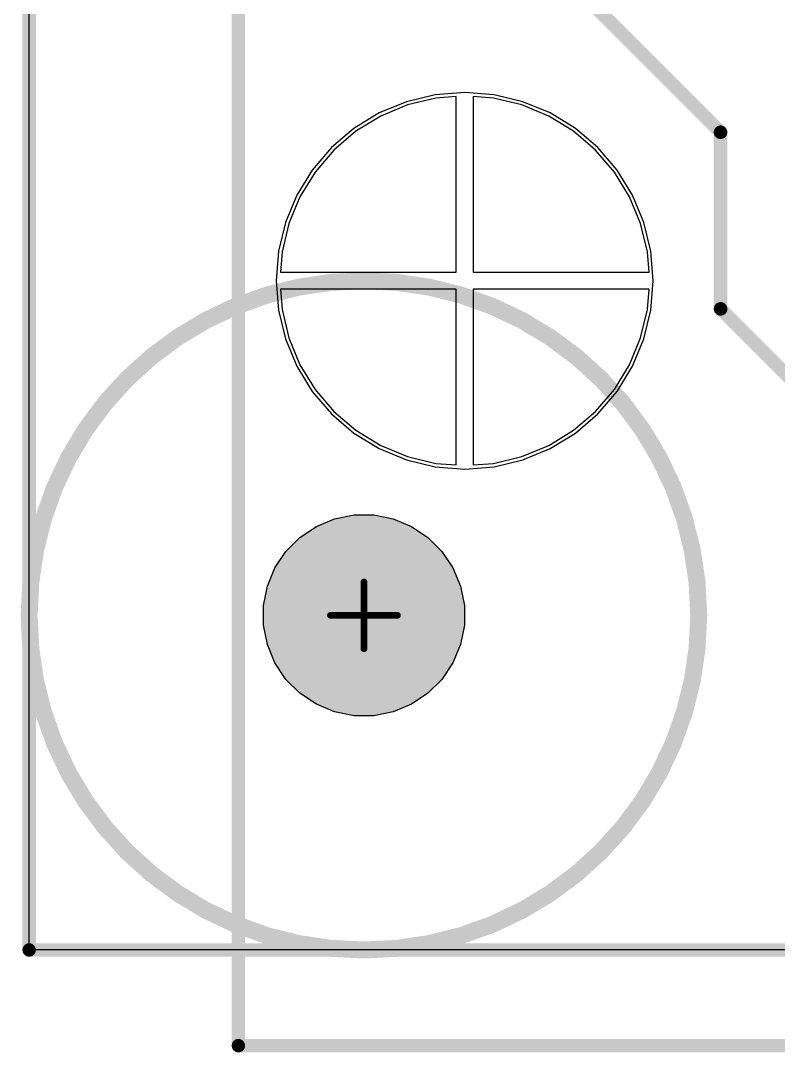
# Model space of a CAD drawing. Header units: inches. Extents: x -0.01 to 3.94, y -0.06 to 4.68.
# Drawn here: x -0.005 to 0.441, y -0.06 to 0.547 of the extents above; entities that cross this region are included whole.
import ezdxf

# ---------------------------------------------------------------- set-up
doc = ezdxf.new("R2010")
doc.units = ezdxf.units.IN
doc.header["$MEASUREMENT"] = 0
for name, color, linetype in [('Board outline', 6, 'Continuous'), ('Bottom Layer', 5, 'Continuous'), ('Bottom Solder', 6, 'Continuous'), ('Int1 -GND)', 16, 'Continuous'), ('Int2 -PWR)', 76, 'Continuous'), ('Multi-Layer', 9, 'Continuous'), ('Pad Holes', 156, 'Continuous'), ('PCBD Notes', 76, 'Continuous'), ('Top Courtyard', 56, 'Continuous'), ('Top Layer', 1, 'Continuous'), ('Top Overlay', 2, 'Continuous'), ('Top Solder', 216, 'Continuous')]:
    doc.layers.add(name, color=color, linetype=linetype)

# ---------------------------------------------------------------- blocks, each defined once
blk = doc.blocks.new('66D8AC91_DC10_42D3_BF25_693004815827_555')
at = {"layer": 'Bottom Layer'}
h = blk.add_hatch(color=5, dxfattribs=at)
edge = h.paths.add_edge_path()
edge.add_arc((-0.49193, 0), 0.09843, 0, 360)
at = {"layer": 'Bottom Solder'}
h = blk.add_hatch(color=6, dxfattribs=at)
edge = h.paths.add_edge_path()
edge.add_arc((-0.49193, 0), 0.10039, 0, 360)
at = {"layer": 'Int1 -GND)'}
h = blk.add_hatch(color=7, dxfattribs=at)
edge = h.paths.add_edge_path()
edge.add_arc((-0.49193, 0), 0.09843, 0, 360)
at = {"layer": 'Int2 -PWR)'}
h = blk.add_hatch(color=7, dxfattribs=at)
edge = h.paths.add_edge_path()
edge.add_arc((-0.49193, 0), 0.09843, 0, 360)
at = {"layer": 'Multi-Layer'}
h = blk.add_hatch(color=9, dxfattribs=at)
edge = h.paths.add_edge_path()
edge.add_arc((-0.49193, 0), 0.09843, 0, 360)
at = {"layer": 'Pad Holes'}
h = blk.add_hatch(color=7, dxfattribs=at)
edge = h.paths.add_edge_path()
edge.add_arc((-0.49193, 0), 0.06299, 0, 360)
at = {"layer": 'Top Layer'}
h = blk.add_hatch(color=1, dxfattribs=at)
edge = h.paths.add_edge_path()
edge.add_arc((-0.49193, 0), 0.09843, 0, 360)
at = {"layer": 'Top Solder'}
h = blk.add_hatch(color=216, dxfattribs=at)
edge = h.paths.add_edge_path()
edge.add_arc((-0.49193, 0), 0.10039, 0, 360)
at = {"layer": 'Top Overlay'}
for points in [[(-0.625, -0.45, 0.00787, 0.00787, 0), (-0.625, 0.175, 0.00787, 0.00787, 0)], [(-0.625, -0.45, 0.00787, 0.00787, 0), (0.625, -0.45, 0.00787, 0.00787, 0)]]:
    blk.add_lwpolyline(points, format="xyseb", dxfattribs=at)
blk.add_lwpolyline([(-0.62697, -0.45, 0.00394, 0.00394, 1), (-0.62303, -0.45, 0.00394, 0.00394, 1)], format="xyseb", close=True, dxfattribs=at)
blk.add_lwpolyline([(-0.62697, -0.45, 0.00394, 0.00394, 1), (-0.62303, -0.45, 0.00394, 0.00394, 1)], format="xyseb", close=True, dxfattribs=at)
blk = doc.blocks.new('FIDUCIAL_IPC_7351A_565')
at = {"layer": 'Top Layer'}
h = blk.add_hatch(color=1, dxfattribs=at)
edge = h.paths.add_edge_path()
edge.add_arc((0, 0), 0.01969, 0, 360)
at = {"layer": 'Top Solder'}
h = blk.add_hatch(color=216, dxfattribs=at)
edge = h.paths.add_edge_path()
edge.add_arc((0, 0), 0.05906, 0, 360)
at = {"layer": 'PCBD Notes'}
for points in [[(0.19685, 0, 0.01, 0.01, 1), (-0.19685, 0, 0.01, 0.01, 1)], [(-0.19935, 0, 0.005, 0.005, 1), (-0.19435, 0, 0.005, 0.005, 1)], [(0.19435, 0, 0.005, 0.005, 1), (0.19935, 0, 0.005, 0.005, 1)]]:
    blk.add_lwpolyline(points, format="xyseb", close=True, dxfattribs=at)
at = {"layer": 'Top Courtyard'}
for points in [[(0, -0.01968, 0.00394, 0.00394, 0), (0, 0.01969, 0.00394, 0.00394, 0)], [(-0.01969, 0, 0.00394, 0.00394, 0), (0.01968, 0, 0.00394, 0.00394, 0)]]:
    blk.add_lwpolyline(points, format="xyseb", dxfattribs=at)
for points in [[(-0.00098, 0.01969, 0.00197, 0.00197, 1), (0.00098, 0.01969, 0.00197, 0.00197, 1)], [(-0.02067, 0, 0.00197, 0.00197, 1), (-0.0187, 0, 0.00197, 0.00197, 1)], [(0.0187, 0, 0.00197, 0.00197, 1), (0.02067, 0, 0.00197, 0.00197, 1)], [(-0.00098, -0.01968, 0.00197, 0.00197, 1), (0.00098, -0.01968, 0.00197, 0.00197, 1)]]:
    blk.add_lwpolyline(points, format="xyseb", close=True, dxfattribs=at)
at = {"layer": 'Top Layer'}
for p, q in [((-0.02797, 0.05233), (-0.01723, 0.05679)), ((-0.01723, 0.05679), (-0.00582, 0.05906)), ((-0.00582, 0.05906), (0, 0.05906)), ((0, 0.05906), (0.00582, 0.05906)), ((0.00582, 0.05906), (0.01723, 0.05679)), ((0.01723, 0.05679), (0.02797, 0.05233)), ((-0.03765, 0.04587), (-0.02797, 0.05233)), ((0.02797, 0.05233), (0.03765, 0.04587)), ((-0.04587, 0.03765), (-0.03765, 0.04587)), ((0.03765, 0.04587), (0.04587, 0.03765)), ((-0.05233, 0.02797), (-0.04587, 0.03765)), ((0.04587, 0.03765), (0.05233, 0.02797)), ((-0.05679, 0.01723), (-0.05233, 0.02797)), ((0.05233, 0.02797), (0.05679, 0.01723)), ((-0.05906, 0.00582), (-0.05679, 0.01723)), ((0.05679, 0.01723), (0.05906, 0.00582)), ((-0.05906, 0), (-0.05906, 0.00582)), ((-0.05906, -0.00582), (-0.05906, 0)), ((0.05906, 0.00582), (0.05906, 0)), ((0.05906, 0), (0.05906, -0.00582)), ((-0.05679, -0.01723), (-0.05906, -0.00582)), ((0.05906, -0.00582), (0.05679, -0.01723)), ((-0.05233, -0.02797), (-0.05679, -0.01723)), ((0.05679, -0.01723), (0.05233, -0.02797)), ((-0.04587, -0.03765), (-0.05233, -0.02797)), ((0.05233, -0.02797), (0.04587, -0.03765)), ((-0.03765, -0.04587), (-0.04587, -0.03765)), ((0.04587, -0.03765), (0.03765, -0.04587)), ((-0.02797, -0.05233), (-0.03765, -0.04587)), ((0.03765, -0.04587), (0.02797, -0.05233)), ((-0.01723, -0.05679), (-0.02797, -0.05233)), ((0.02797, -0.05233), (0.01723, -0.05679)), ((-0.00582, -0.05906), (-0.01723, -0.05679)), ((0, -0.05906), (-0.00582, -0.05906)), ((0, -0.05906), (0, -0.05906)), ((0.00582, -0.05906), (0, -0.05906)), ((0.01723, -0.05679), (0.00582, -0.05906))]:
    blk.add_line(p, q, dxfattribs=at)

msp = doc.modelspace()

# ---------------------------------------------------------------- linework, layer by layer
at = {"layer": 'Board outline'}
for points in [[(0, 0, 0.00787, 0.00787, 0), (0, 4.62598, 0.00787, 0.00787, 0)], [(0, 0, 0.00787, 0.00787, 0), (3.93701, 0, 0.00787, 0.00787, 0)]]:
    msp.add_lwpolyline(points, format="xyseb", dxfattribs=at)
msp.add_lwpolyline([(-0.00197, 0, 0.00394, 0.00394, 1), (0.00197, 0, 0.00394, 0.00394, 1)], format="xyseb", close=True, dxfattribs=at)
msp.add_lwpolyline([(-0.00197, 0, 0.00394, 0.00394, 1), (0.00197, 0, 0.00394, 0.00394, 1)], format="xyseb", close=True, dxfattribs=at)
at = {"layer": 'Int1 -GND)'}
for p, q in [((0, 0), (0, 4.62598)), ((0.23909, 0.50112), (0.22249, 0.49714)), ((0.2511, 0.50207), (0.23909, 0.50112)), ((0.2511, 0.3987), (0.2511, 0.50207)), ((0.27312, 0.50112), (0.2611, 0.50207)), ((0.2611, 0.50207), (0.2611, 0.3987)), ((0.28971, 0.49714), (0.27312, 0.50112)), ((0.22249, 0.49714), (0.20673, 0.49061)), ((0.30548, 0.49061), (0.28971, 0.49714)), ((0.20673, 0.49061), (0.19217, 0.48169)), ((0.32003, 0.48169), (0.30548, 0.49061)), ((0.19217, 0.48169), (0.1792, 0.47061)), ((0.33301, 0.47061), (0.32003, 0.48169)), ((0.1792, 0.47061), (0.16811, 0.45763)), ((0.34409, 0.45763), (0.33301, 0.47061)), ((0.16811, 0.45763), (0.1592, 0.44308)), ((0.35301, 0.44308), (0.34409, 0.45763)), ((0.1592, 0.44308), (0.15266, 0.42731)), ((0.35954, 0.42731), (0.35301, 0.44308)), ((0.15266, 0.42731), (0.14868, 0.41071)), ((0.36352, 0.41071), (0.35954, 0.42731)), ((0.14868, 0.41071), (0.14773, 0.3987)), ((0.36447, 0.3987), (0.36352, 0.41071)), ((0.14773, 0.3987), (0.2511, 0.3987)), ((0.2611, 0.3987), (0.36447, 0.3987)), ((0.2511, 0.3887), (0.14773, 0.3887)), ((0.14773, 0.3887), (0.14868, 0.37669)), ((0.2511, 0.28533), (0.2511, 0.3887)), ((0.36447, 0.3887), (0.2611, 0.3887)), ((0.2611, 0.3887), (0.2611, 0.28533)), ((0.36352, 0.37669), (0.36447, 0.3887)), ((0.14868, 0.37669), (0.15266, 0.36009)), ((0.35954, 0.36009), (0.36352, 0.37669)), ((0.15266, 0.36009), (0.1592, 0.34432)), ((0.35301, 0.34432), (0.35954, 0.36009)), ((0.1592, 0.34432), (0.16811, 0.32977)), ((0.34409, 0.32977), (0.35301, 0.34432)), ((0.16811, 0.32977), (0.1792, 0.31679)), ((0.33301, 0.31679), (0.34409, 0.32977)), ((0.1792, 0.31679), (0.19217, 0.30571)), ((0.32003, 0.30571), (0.33301, 0.31679)), ((0.19217, 0.30571), (0.20673, 0.29679)), ((0.30548, 0.29679), (0.32003, 0.30571)), ((0.20673, 0.29679), (0.22249, 0.29026)), ((0.28971, 0.29026), (0.30548, 0.29679)), ((0.22249, 0.29026), (0.23909, 0.28628)), ((0.23909, 0.28628), (0.2511, 0.28533)), ((0.2611, 0.28533), (0.27312, 0.28628)), ((0.27312, 0.28628), (0.28971, 0.29026)), ((3.93701, 0), (0, 0))]:
    msp.add_line(p, q, dxfattribs=at)
at = {"layer": 'Int2 -PWR)'}
for p, q in [((0, 0), (0, 4.62598)), ((0.2561, 0.50447), (0.23877, 0.5031)), ((0.27343, 0.5031), (0.2561, 0.50447)), ((0.22187, 0.49905), (0.20581, 0.49239)), ((0.23877, 0.5031), (0.22187, 0.49905)), ((0.29033, 0.49905), (0.27343, 0.5031)), ((0.30639, 0.49239), (0.29033, 0.49905)), ((0.20581, 0.49239), (0.19099, 0.48331)), ((0.32121, 0.48331), (0.30639, 0.49239)), ((0.19099, 0.48331), (0.17778, 0.47202)), ((0.33443, 0.47202), (0.32121, 0.48331)), ((0.17778, 0.47202), (0.16649, 0.45881)), ((0.34571, 0.45881), (0.33443, 0.47202)), ((0.16649, 0.45881), (0.15741, 0.44399)), ((0.3548, 0.44399), (0.34571, 0.45881)), ((0.15741, 0.44399), (0.15076, 0.42793)), ((0.36145, 0.42793), (0.3548, 0.44399)), ((0.15076, 0.42793), (0.1467, 0.41103)), ((0.3655, 0.41103), (0.36145, 0.42793)), ((0.1467, 0.41103), (0.14534, 0.3937)), ((0.36687, 0.3937), (0.3655, 0.41103)), ((0.14534, 0.3937), (0.1467, 0.37637)), ((0.3655, 0.37637), (0.36687, 0.3937)), ((0.1467, 0.37637), (0.15076, 0.35947)), ((0.36145, 0.35947), (0.3655, 0.37637)), ((0.15076, 0.35947), (0.15741, 0.34341)), ((0.3548, 0.34341), (0.36145, 0.35947)), ((0.15741, 0.34341), (0.16649, 0.32859)), ((0.34571, 0.32859), (0.3548, 0.34341)), ((0.16649, 0.32859), (0.17778, 0.31538)), ((0.33443, 0.31538), (0.34571, 0.32859)), ((0.17778, 0.31538), (0.19099, 0.30409)), ((0.32121, 0.30409), (0.33443, 0.31538)), ((0.19099, 0.30409), (0.20581, 0.29501)), ((0.30639, 0.29501), (0.32121, 0.30409)), ((0.20581, 0.29501), (0.22187, 0.28835)), ((0.29033, 0.28835), (0.30639, 0.29501)), ((0.22187, 0.28835), (0.23877, 0.2843)), ((0.27343, 0.2843), (0.29033, 0.28835)), ((0.23877, 0.2843), (0.2561, 0.28293)), ((0.2561, 0.28293), (0.27343, 0.2843)), ((3.93701, 0), (0, 0))]:
    msp.add_line(p, q, dxfattribs=at)
at = {"layer": 'Top Layer'}
for points in [[(0.26197, 0.62567, 0.008, 0.008, 0), (0.40655, 0.48108, 0.008, 0.008, 0)], [(0.40655, 0.37714, 0.008, 0.008, 0), (0.40655, 0.48108, 0.008, 0.008, 0)], [(0.40655, 0.37714, 0.008, 0.008, 0), (0.53841, 0.24528, 0.008, 0.008, 0)]]:
    msp.add_lwpolyline(points, format="xyseb", dxfattribs=at)
for points in [[(0.40455, 0.48108, 0.004, 0.004, 1), (0.40855, 0.48108, 0.004, 0.004, 1)], [(0.40455, 0.48108, 0.004, 0.004, 1), (0.40855, 0.48108, 0.004, 0.004, 1)], [(0.40455, 0.37714, 0.004, 0.004, 1), (0.40855, 0.37714, 0.004, 0.004, 1)], [(0.40455, 0.37714, 0.004, 0.004, 1), (0.40855, 0.37714, 0.004, 0.004, 1)]]:
    msp.add_lwpolyline(points, format="xyseb", close=True, dxfattribs=at)

# ---------------------------------------------------------------- block references
at = {"rotation": 360}
msp.add_blockref('66D8AC91_DC10_42D3_BF25_693004815827_555', (0.74803, 0.3937), dxfattribs=at)
msp.add_blockref('FIDUCIAL_IPC_7351A_565', (0.19685, 0.19685))

doc.saveas('drawing.dxf')
